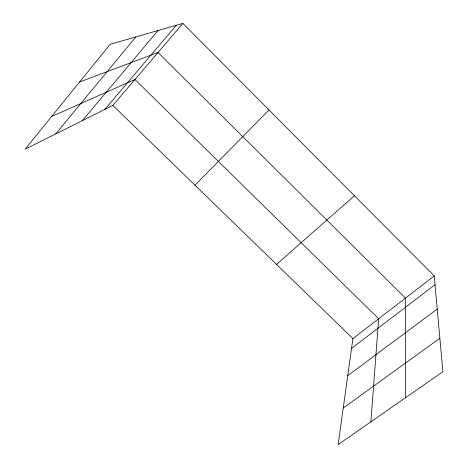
<?xml version="1.0" encoding="UTF-8"?>
<svg xmlns="http://www.w3.org/2000/svg" width="468" height="468" viewBox="0 0 468 468"><rect width="100%" height="100%" fill="white"/><g stroke="black" fill="none" stroke-linecap="round" stroke-linejoin="round"><path stroke-width="0.7" d="M405.376 397.823L405.464 298.11L158.032 52.498L79.595 81.994M370.884 421.814L378.659 318.761L134.965 79.519L51.603 116.514M434.257 275.933L352.907 338.598L338.136 444.6L442.88 371.732L434.257 275.933L182.865 23.4L110.156 44.302L25.12 149.175L112.858 105.417L182.865 23.4M55.71 133.924L135.837 36.919M82.473 120.574L158.02 30.543M104.803 109.436L176.313 25.284M194.951 185.158L269.036 109.962M276.512 264.391L354.446 195.759M351.532 348.461L435.047 284.708M347.742 375.681L437.235 309.061M343.231 408.02L439.867 338.288M112.858 105.417L352.907 338.598"/></g></svg>
